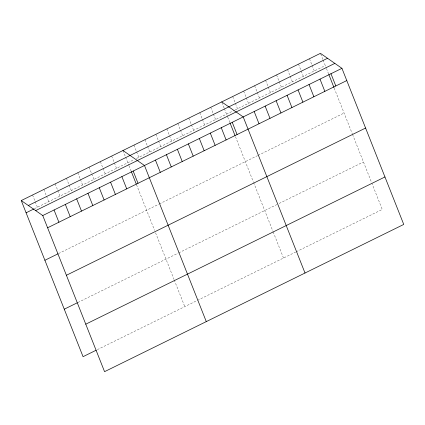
<?xml version="1.0" encoding="UTF-8"?>
<svg xmlns="http://www.w3.org/2000/svg" width="425" height="425" viewBox="0 0 425 425"><rect width="100%" height="100%" fill="white"/><g stroke="black" fill="none" stroke-linecap="round" stroke-linejoin="round"><path stroke-width="0.32" stroke-dasharray="2.12 1.59" d="M34.425 208.696L134.167 159.614M136.478 158.477L234.632 110.176M235.211 109.894L325.284 65.572M58.576 253.544L158.743 204.255M159.317 203.968L257.476 155.667M258.049 155.385L344.08 113.05M77.945 302.462L178.112 253.173M178.686 252.886L276.84 204.584M279.151 203.453L363.449 161.968M97.336 349.647L196.908 300.65M197.487 300.363L295.641 252.067M296.22 251.781L382.245 209.451L371.907 183.334M320.678 53.948L322.862 59.452M323.101 60.063L326.219 67.947M326.458 68.537L328.573 73.881M334.209 88.124L352.314 133.843M352.553 134.454L371.673 182.739M309.469 58.735L311.892 64.85M312.131 65.466L314.314 70.97M298.499 64.132L303.344 76.367M287.528 69.53L289.951 75.65M290.19 76.261L292.373 81.765M276.558 74.927L278.981 81.047M279.22 81.658L281.403 87.162M265.588 80.325L268.01 86.445M268.249 87.056L270.433 92.565M254.617 85.728L257.04 91.843M257.279 92.453L259.462 97.963M243.647 91.125L246.07 97.24M246.309 97.851L248.492 103.36M232.677 96.523L237.522 108.757M221.946 102.531L224.129 108.04M224.368 108.651L227.492 116.53M227.726 117.125L229.84 122.464M235.482 136.707L253.337 181.815M253.582 182.426L272.94 231.327M273.174 231.917L283.517 258.033M210.736 107.318L213.159 113.438M213.398 114.049L215.581 119.552M199.766 112.715L202.188 118.835M202.428 119.446L204.611 124.95M188.796 118.113L191.218 124.233M191.457 124.844L193.641 130.353M177.825 123.516L180.248 129.63M180.487 130.241L182.67 135.75M166.855 128.913L169.278 135.028M169.517 135.639L171.7 141.148M155.885 134.311L158.307 140.425M158.546 141.042L160.73 146.545M144.914 139.708L147.337 145.828M147.581 146.439L149.759 151.943M133.944 145.106L136.367 151.226M136.611 151.837L138.789 157.34M122.974 150.503L125.396 156.623M125.641 157.234L128.759 165.113M128.993 165.708L131.107 171.047M136.51 184.7L154.604 230.398M155.577 232.842L173.974 279.315M174.208 279.91L184.785 306.616M111.669 156.065L116.514 168.3M100.369 161.627L102.792 167.748M103.031 168.358L105.214 173.862M89.064 167.19L91.487 173.31M91.731 173.921L93.909 179.424M77.764 172.752L80.187 178.867M80.426 179.483L82.609 184.987M66.459 178.314L71.304 190.549M55.16 183.876L57.582 189.991M57.821 190.607L60.005 196.111M43.855 189.438L46.277 195.553M46.522 196.164L48.7 201.673M32.555 195.001L34.972 201.115M35.217 201.726L37.395 207.235"/><path stroke-width="0.64" d="M21.25 200.563L320.439 53.338L341.939 68.329L403.75 224.437L104.561 371.663L42.755 215.549L21.25 200.563L83.061 356.671L96.146 350.232M28.348 205.509L327.532 58.283M26.095 212.798L33.83 208.988M35.657 210.603L334.847 63.378M42.755 215.549L341.939 68.329M47.6 227.789L346.784 80.564M44.891 260.275L57.981 253.837M66.396 275.267L365.585 128.042M64.26 309.193L77.35 302.754M85.765 324.185L384.949 176.959M221.707 101.92L243.206 116.912L305.017 273.025M122.974 150.503L144.479 165.495L206.284 321.608M330.969 73.727L335.814 85.962M328.807 74.476L333.976 87.529M319.998 79.124L324.843 91.359M309.028 84.522L313.873 96.757M298.058 89.919L302.903 102.154M287.087 95.317L291.933 107.552M276.117 100.714L280.962 112.954M265.147 106.117L269.992 118.352M254.177 111.515L259.022 123.749M232.236 122.31L237.081 134.544M230.074 123.059L235.009 135.522M221.271 127.707L226.111 139.942M210.301 133.105L215.14 145.339M199.33 138.502L204.17 150.737M188.36 143.9L193.2 156.14M177.39 149.303L182.229 161.537M166.419 154.7L171.259 166.935M155.449 160.097L160.294 172.332M133.174 171.057L138.019 183.292M131.341 171.642L136.276 184.105M121.874 176.619L126.714 188.854M110.569 182.182L115.414 194.416M99.264 187.744L104.109 199.978M87.964 193.306L92.809 205.541M76.659 198.868L81.504 211.103M65.36 204.43L70.205 216.665M54.055 209.987L58.9 222.227"/></g></svg>
